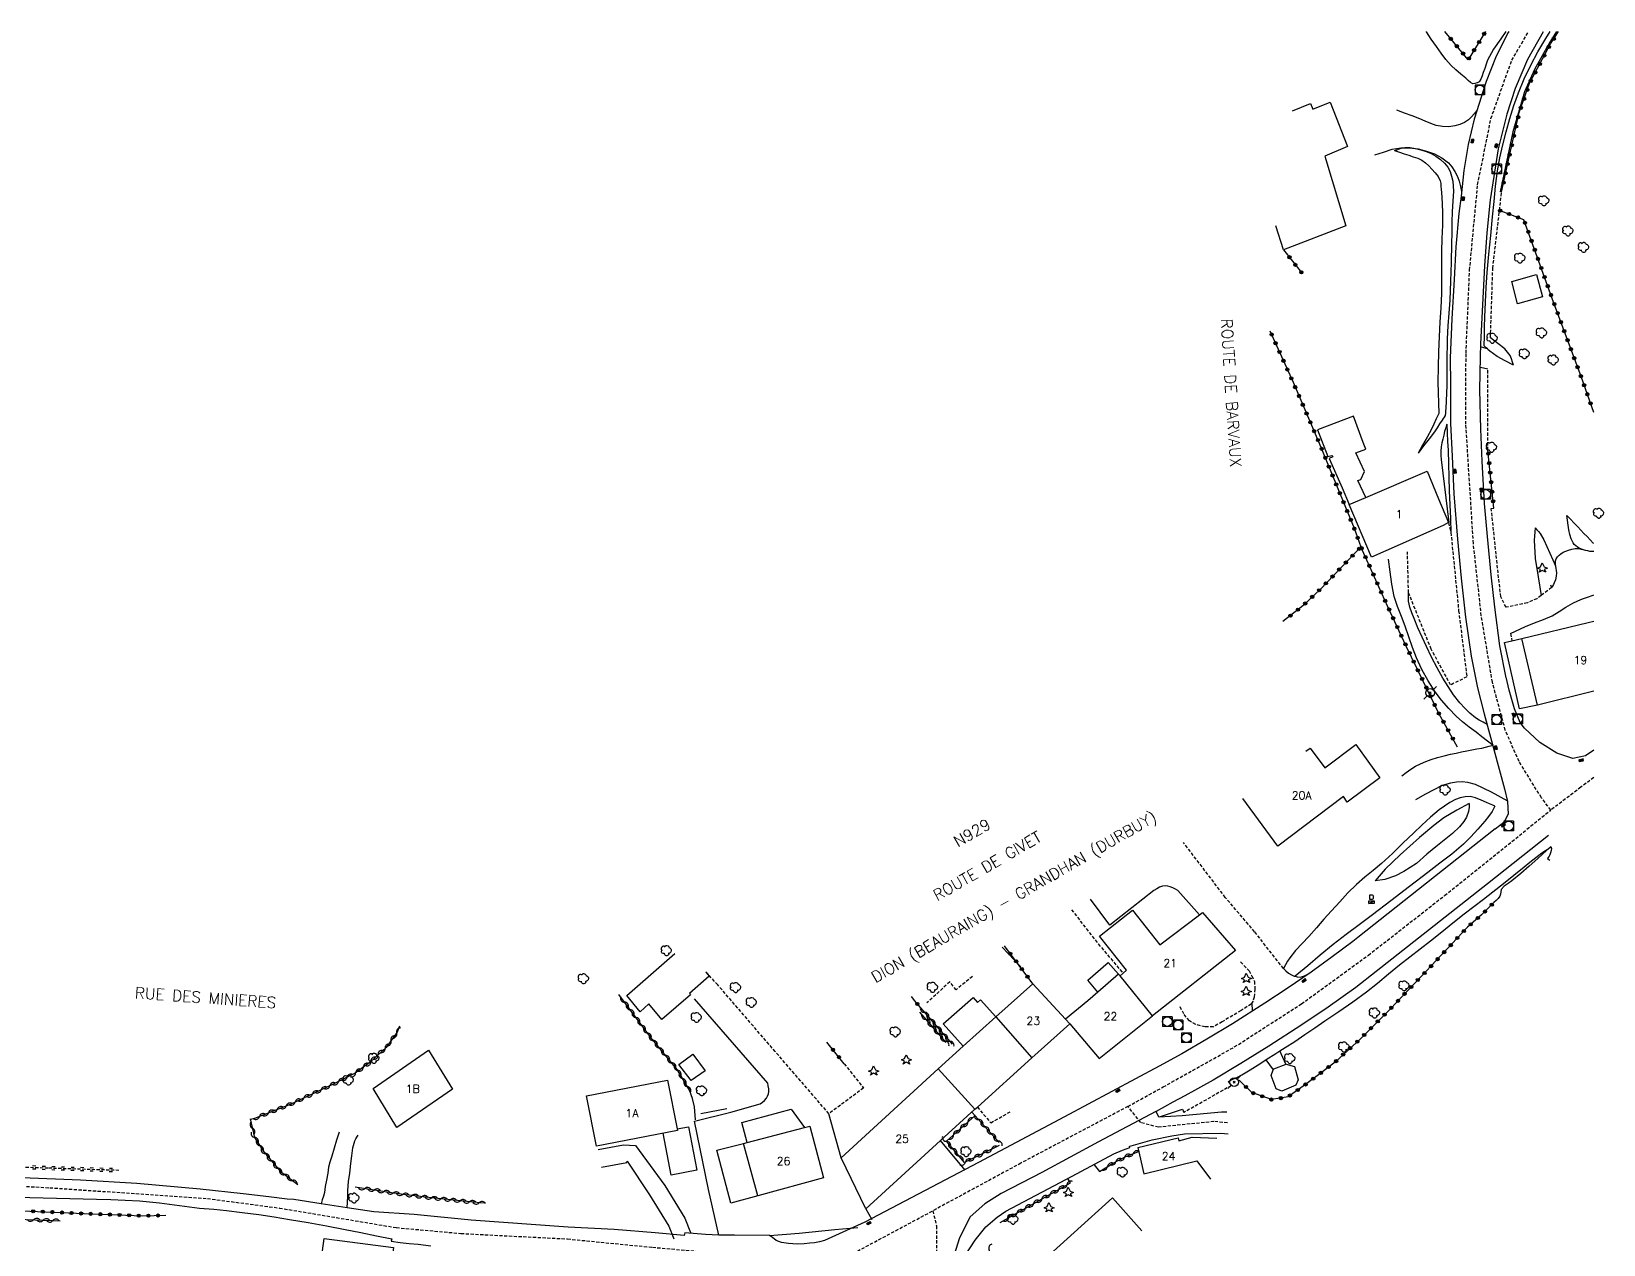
# Model space of a CAD drawing. Header units: millimetres. Extents: x 215000 to 216002, y 109000 to 110000.
# Drawn here: x 215755.9 to 216001.5, y 109810.5 to 110000 of the extents above; entities that cross this region are included whole.
import ezdxf
from ezdxf.enums import TextEntityAlignment as Align

# ---------------------------------------------------------------- set-up
doc = ezdxf.new("R2010")
doc.units = ezdxf.units.MM
doc.linetypes.add('DASHED', pattern=[0.75, 0.5, -0.25])
doc.layers.get('0').update_dxf_attribs({"linetype": 'CONTINUOUS'})
for name, color, linetype in [('W0001', 6, 'DASHED'), ('W0008', 7, 'CONTINUOUS'), ('W0014', 7, 'CONTINUOUS'), ('W0017', 7, 'CONTINUOUS'), ('W0071', 7, 'CONTINUOUS'), ('W0101', 7, 'CONTINUOUS'), ('W0104', 1, 'CONTINUOUS'), ('W0112', 1, 'DASHED'), ('W0211', 2, 'CONTINUOUS'), ('W0214', 2, 'CONTINUOUS'), ('W0220', 5, 'DASHED'), ('W0300', 7, 'CONTINUOUS'), ('W0303', 7, 'CONTINUOUS'), ('W0310', 3, 'CONTINUOUS'), ('W0322', 7, 'CONTINUOUS'), ('W0323', 7, 'CONTINUOUS'), ('W0333', 7, 'CONTINUOUS'), ('W0401', 7, 'CONTINUOUS'), ('W0420', 7, 'CONTINUOUS'), ('W0438', 7, 'CONTINUOUS'), ('W0473', 7, 'CONTINUOUS'), ('W0989', 7, 'CONTINUOUS'), ('W0990', 7, 'CONTINUOUS'), ('W0991', 7, 'CONTINUOUS'), ('W1102', 7, 'CONTINUOUS')]:
    doc.layers.add(name, color=color, linetype=linetype)
doc.styles.get("Standard").update_dxf_attribs({"font": 'romans.shx', "width": 0.85})

# ---------------------------------------------------------------- blocks, each defined once
blk = doc.blocks.new('T401')
for p, q in [((-0.3, 0.3), (0, 0.3)), ((-0.3, -0.25), (-0.3, 0.3)), ((-0.3, 0.15), (0, 0.15)), ((-0.3, 0), (0, 0)), ((0, 0.3), (0, -0.25)), ((-0.3, -0.15), (0, -0.15)), ((-0.3, -0.25), (-0.3, -0.3)), ((-0.3, -0.3), (0, -0.3)), ((0, -0.3), (0, -0.25))]:
    blk.add_line(p, q)
blk = doc.blocks.new('T420')
for p, q in [((0.75, 0.75), (-0.75, 0.75)), ((-0.75, 0.75), (-0.75, -0.75)), ((0.75, 0.75), (0.75, -0.75)), ((0.75, -0.75), (-0.75, -0.75))]:
    blk.add_line(p, q)
blk.add_ellipse((0, 0), major_axis=(-0.53, 0.53), ratio=1, start_param=3.926991, end_param=10.210176)
blk = doc.blocks.new('T300')
for p, q in [((-0.8, 0.51), (-0.86, 0.34)), ((-0.86, 0.34), (-0.86, 0.17)), ((-0.86, 0.17), (-0.74, 0.06)), ((-0.69, 0.63), (-0.8, 0.51)), ((-0.8, -0.06), (-0.74, 0.06)), ((-0.74, 0.06), (-0.69, 0.11)), ((-0.57, 0.69), (-0.69, 0.63)), ((-0.46, 0.69), (-0.57, 0.69)), ((-0.29, 0.63), (-0.46, 0.69)), ((-0.29, 0.63), (-0.17, 0.74)), ((-0.23, 0.57), (-0.29, 0.63)), ((-0.17, 0.74), (-0.06, 0.8)), ((-0.06, 0.8), (0.06, 0.8)), ((0.06, 0.8), (0.23, 0.74)), ((0.23, 0.74), (0.34, 0.63)), ((0.34, 0.63), (0.4, 0.51)), ((0.46, 0.46), (0.34, 0.46)), ((0.4, 0.51), (0.4, 0.46)), ((0.57, 0.4), (0.46, 0.46)), ((0.57, 0.4), (0.69, 0.29)), ((0.69, 0.29), (0.74, 0.17)), ((0.74, 0.06), (0.69, -0.17)), ((0.74, 0.17), (0.74, 0.06)), ((-0.8, -0.17), (-0.8, -0.06)), ((-0.8, -0.23), (-0.8, -0.17)), ((-0.74, -0.34), (-0.8, -0.23)), ((-0.69, -0.4), (-0.74, -0.34)), ((-0.51, -0.46), (-0.69, -0.4)), ((-0.4, -0.46), (-0.51, -0.46)), ((-0.4, -0.46), (-0.34, -0.46)), ((-0.34, -0.46), (-0.34, -0.4)), ((-0.34, -0.51), (-0.34, -0.46)), ((-0.29, -0.63), (-0.34, -0.51)), ((-0.17, -0.74), (-0.29, -0.63)), ((-0.06, -0.8), (-0.17, -0.74)), ((0.06, -0.8), (-0.06, -0.8)), ((0.17, -0.74), (0.06, -0.8)), ((0.23, -0.69), (0.17, -0.74)), ((0.29, -0.46), (0.23, -0.46)), ((0.29, -0.63), (0.23, -0.69)), ((0.46, -0.4), (0.29, -0.46)), ((0.34, -0.51), (0.29, -0.63)), ((0.34, -0.51), (0.34, -0.46)), ((0.57, -0.34), (0.46, -0.4)), ((0.63, -0.29), (0.57, -0.34)), ((0.69, -0.17), (0.63, -0.29))]:
    blk.add_line(p, q)
blk = doc.blocks.new('T303')
for p, q in [((-0.77, 0), (-0.28, 0.21)), ((-0.28, -0.21), (-0.77, 0)), ((-0.28, 0.21), (0, 0.83)), ((0, 0.83), (0.28, 0.21)), ((0.28, 0.21), (0.83, 0)), ((0.83, 0), (0.28, -0.21)), ((-0.49, -0.63), (-0.28, -0.21)), ((0, -0.35), (-0.49, -0.63)), ((0.56, -0.63), (0, -0.35)), ((0.28, -0.21), (0.56, -0.63))]:
    blk.add_line(p, q)
blk = doc.blocks.new('T438')
for p, q in [((-0.4, 0.2), (0.4, 0.2)), ((-0.4, -0.2), (-0.4, 0.2)), ((0.15, 1.1), (-0.3, 1.1)), ((-0.3, 1.1), (-0.3, 0.5)), ((-0.3, 0.5), (0.15, 0.5)), ((0.3, 0.65), (0.3, 0.95)), ((0.4, 0.2), (0.4, -0.2))]:
    blk.add_line(p, q)
at = {"flags": 128}
for points in [[(-0.4, -0.2), (0.4, 0.2)], [(0.4, -0.2), (-0.4, -0.2)]]:
    blk.add_lwpolyline(points, dxfattribs=at)
for centre, major_axis, start_param, end_param in [((0.15, 0.95), (0.106, -0.106), 0.785398, 2.356194), ((0.15, 0.65), (0.106, 0.106), 3.926991, 5.497787)]:
    blk.add_ellipse(centre, major_axis=major_axis, ratio=1, start_param=start_param, end_param=end_param)
blk = doc.blocks.new('T473')
for p, q in [((-0.166667, 0.166667), (0.166667, -0.166667)), ((-0.166667, -0.166667), (0.166667, 0.166667)), ((0.500001, 0.500001), (1.000002, 1.000002)), ((-1.000002, -1.000002), (-0.500001, -0.500001))]:
    blk.add_line(p, q)
blk.add_ellipse((0, 0), major_axis=(0.471405, 0.471405), ratio=1, start_param=5.4977871438, end_param=11.780972451)
blk = doc.blocks.new('t220o')
at = {"color": 0, "linetype": 'Continuous'}
for p, q in [((-0.25, 0.25), (0.25, 0.25)), ((-0.25, -0.25), (0.25, -0.25))]:
    blk.add_line(p, q, dxfattribs=at)
blk = doc.blocks.new('t323o')
at = {"color": 0, "linetype": 'Continuous'}
for radius in [0.25, 0.15]:
    blk.add_circle((0, 0), radius, dxfattribs=at)
blk = doc.blocks.new('t310o')
at = {"color": 0, "linetype": 'Continuous'}
for centre, start, end in [((-0.5, 0.38), 216.8699, 323.1304), ((0.5, -0.37), 36.8699, 143.1303)]:
    blk.add_arc(centre, 0.625, start, end, dxfattribs=at)
blk = doc.blocks.new('t322o')
at = {"color": 0, "linetype": 'Continuous'}
for radius in [0.25, 0.15]:
    blk.add_circle((0, 0), radius, dxfattribs=at)

msp = doc.modelspace()

# ---------------------------------------------------------------- linework, layer by layer
at = {"layer": 'W0001'}
for points in [[(215993.3, 109878.36), (215991.81, 109880.29), (215988.33, 109885.93), (215986.17, 109890.84), (215984.16, 109898.33), (215982.43, 109908.72), (215981.19, 109920.02), (215980.02, 109938.63), (215980.04, 109949.74), (215980.6, 109962.71), (215981.86, 109976.05), (215983.94, 109986.41), (215987.18, 109995.49), (215989.83, 110000)], [(215997.98, 109881.91), (215993.3, 109878.36)], [(216000, 109883.44), (215997.98, 109881.91)], [(215927.21, 109832.05), (215932.74, 109835.1), (215943.84, 109841.34), (215954.34, 109848.08), (215964.78, 109855.69), (215976.7, 109865), (215993.3, 109878.36)], [(215590.21, 109815.94), (215614.73, 109821.99), (215629.63, 109825.94), (215641.82, 109829.33), (215656.74, 109833.41), (215673.85, 109836.54), (215681.14, 109836.14), (215693.75, 109833.09), (215714.99, 109826.09), (215729.8, 109822.22), (215743.12, 109820.24), (215758.76, 109819.35), (215783.39, 109817.67), (215794.65, 109816.18), (215812.92, 109813.12), (215823.01, 109812.21), (215839.65, 109811.35), (215852.93, 109810.05), (215862.94, 109809.16)], [(215927.21, 109832.05), (215910.48, 109823.19), (215896.71, 109815.74)], [(215942.77, 109829.47), (215940.65, 109829.69), (215932, 109828.81), (215929.22, 109829.52), (215927.21, 109832.05)], [(215896.71, 109815.74), (215897.32, 109813.39), (215897.33, 109808.51), (215895.39, 109801.33), (215891.78, 109793.36), (215887.78, 109782.39), (215885.38, 109772.45), (215882.35, 109762.5), (215879.38, 109755.34), (215875.21, 109748.74), (215868.36, 109739.32), (215864.95, 109734.7), (215861.81, 109729.24), (215855.57, 109718.39), (215852.39, 109712.52), (215845.62, 109701.88), (215839.35, 109693.53), (215833.37, 109687.35)], [(215879.01, 109806.26), (215896.71, 109815.74)]]:
    msp.add_lwpolyline(points, dxfattribs=at)
at = {"layer": 'W0008'}
for points in [[(215986.73, 110000), (215986.63, 109999.84), (215984.75, 109996.14), (215983.2, 109992.18), (215981.32, 109986.28), (215980.39, 109982.34), (215979.7, 109978.29), (215979.3, 109974.29), (215978.92, 109971.54), (215978.45, 109966.37), (215978.18, 109961.26), (215977.83, 109955.08), (215977.58, 109949.02), (215977.59, 109944.91), (215977.59, 109938.75), (215977.88, 109933.67), (215978.14, 109927.78), (215978.73, 109920.67), (215979.29, 109914.59), (215979.96, 109908.48), (215980.87, 109902.41), (215981.85, 109897.43), (215982.85, 109893.41), (215986.05, 109881.69), (215986.54, 109879.7), (215986.62, 109877.71), (215985.93, 109876.43), (215984.58, 109875.39)], [(215986.45, 109987.15), (215987.76, 109991.16), (215989.7, 109995.67), (215992.13, 110000)], [(215986.33, 109898.99), (215985.34, 109903.99), (215984.52, 109910.06), (215983.95, 109915.09), (215983.39, 109921.11), (215982.95, 109926.24), (215982.57, 109932.85), (215982.35, 109937.86), (215982.19, 109944.02), (215982.29, 109949.15), (215982.35, 109951.21), (215982.75, 109959.32), (215983, 109963.4), (215983.37, 109968.52), (215983.85, 109973.7), (215985.09, 109981.67), (215986.5, 109987.28)], [(216000, 109887.71), (215998.71, 109886.83), (215996.73, 109886.4), (215994.23, 109887.24), (215991.57, 109888.93), (215989.16, 109891.13), (215988.5, 109892.01), (215987.61, 109894.16), (215986.78, 109897.1), (215986.32, 109899.12)], [(215984.58, 109875.4), (215963.13, 109858.47), (215962.36, 109857.84), (215959.13, 109855.4), (215955.86, 109853.05), (215952.07, 109850.46), (215948.62, 109848.2), (215943.53, 109844.98), (215939.55, 109842.56), (215935.64, 109840.29), (215932.1, 109838.32), (215917.32, 109830.43), (215903.87, 109823.3), (215886.09, 109813.95), (215879.83, 109811.13), (215879.04, 109810.9), (215878.25, 109810.75), (215877.52, 109810.68), (215876.61, 109810.57), (215875.52, 109810.51), (215874.2, 109810.62), (215873.07, 109810.78), (215872.25, 109811.11), (215871.67, 109811.56), (215871.22, 109811.9), (215865.74, 109811.92), (215863.31, 109811.94), (215861.2, 109812.07), (215857.98, 109812.3)], [(215782.28, 109819.12), (215772.34, 109820.02), (215763.56, 109820.52), (215754.39, 109820.89), (215750.28, 109821.27), (215743.29, 109821.85), (215739.09, 109822.32), (215734.45, 109823.04), (215728.94, 109824.01), (215722.45, 109825.7), (215711.74, 109828.99), (215705.04, 109831.17), (215698.88, 109833.26), (215696.72, 109834.01), (215694.35, 109834.75)], [(215931.58, 109831.24), (215922.64, 109826.53), (215913.76, 109821.74), (215907.43, 109818.44), (215904.87, 109816.84), (215902.57, 109814.81), (215900.88, 109811.53), (215900.06, 109808.86), (215899.61, 109807.26)], [(215942.69, 109831.17), (215942.69, 109831.17), (215942.69, 109831.17), (215941.83, 109831.16), (215935.71, 109830.57), (215932.03, 109830.38), (215931.61, 109831.27)], [(215901.76, 109808.75), (215903.35, 109811.18), (215905.01, 109813.25), (215906.77, 109814.76), (215908.16, 109815.7), (215918.48, 109821.15), (215925.03, 109824.63), (215926.37, 109825.2), (215927.53, 109825.64), (215927.45, 109825.83), (215927.7, 109825.92), (215930.98, 109826.86), (215934.08, 109827.48), (215936.03, 109827.75), (215941.73, 109827.86), (215942.86, 109827.77), (215942.86, 109827.77)], [(215753.57, 109817.89), (215757.73, 109817.77), (215761.89, 109817.68), (215766.04, 109817.56), (215768.28, 109817.49), (215770.53, 109817.42), (215772.76, 109817.29), (215775.91, 109816.97), (215779.04, 109816.55), (215782.18, 109816.17), (215784.41, 109815.98), (215786.39, 109815.77), (215788.81, 109815.5), (215791.4, 109815.15), (215793.82, 109814.8), (215796.23, 109814.39), (215799.12, 109813.9), (215802.02, 109813.38), (215804.9, 109812.84), (215807.35, 109812.36), (215809.79, 109811.86), (215812.23, 109811.37)], [(215857.89, 109811.89), (215853.34, 109812.32), (215846.94, 109812.81), (215839.74, 109813.18), (215824.59, 109814.3), (215815.71, 109815.18), (215809.41, 109815.6), (215805.25, 109816.23), (215801.17, 109816.85), (215796.89, 109817.5), (215795.84, 109817.56), (215792.98, 109817.92), (215788.98, 109818.42), (215782.28, 109819.12)], [(215812.23, 109811.37), (215812.1, 109810.98)], [(215812.1, 109810.98), (215813.5, 109810.82), (215814.9, 109810.66), (215816.3, 109810.51), (215818.28, 109810.3)], [(215857.98, 109812.3), (215857.89, 109811.89)]]:
    msp.add_lwpolyline(points, dxfattribs=at)
at = {"layer": 'W0014'}
for points in [[(215992.92, 109874.36), (215983.39, 109866.82), (215965.98, 109853.14), (215962.81, 109850.64), (215958.48, 109847.56), (215954.39, 109844.8), (215949.24, 109841.46), (215944.85, 109838.77), (215940.52, 109836.18), (215936.11, 109833.69), (215934.25, 109832.73), (215931.61, 109831.27)], [(215942.95, 109835.95), (215943.63, 109836.29), (215944.32, 109836.64), (215944.99, 109836.99), (215946.29, 109837.75), (215947.56, 109838.55), (215948.76, 109839.31), (215948.83, 109839.36), (215950.32, 109840.3), (215950.97, 109840.72), (215951.8, 109841.25), (215953.27, 109842.22), (215954.85, 109843.28), (215956.43, 109844.35), (215958, 109845.43), (215960.18, 109846.91), (215962.36, 109848.39), (215964.48, 109849.94), (215966.23, 109851.33), (215967.93, 109852.76), (215969.65, 109854.18), (215971.26, 109855.44), (215972.87, 109856.69), (215974.48, 109857.94), (215976.24, 109859.35), (215978, 109860.76), (215979.76, 109862.15), (215981.25, 109863.3), (215982.75, 109864.44), (215984.25, 109865.59), (215985.88, 109866.87), (215987.5, 109868.16), (215989.13, 109869.46), (215990.03, 109870.21), (215990.94, 109870.95), (215991.87, 109871.66), (215992.33, 109871.97), (215992.8, 109872.27), (215993.23, 109872.61), (215993.25, 109872.62), (215993.26, 109872.63), (215993.27, 109872.65)], [(215993.27, 109872.65), (215993.41, 109872.36), (215993.32, 109872.02), (215993.23, 109871.68), (215993.11, 109871.35), (215993.01, 109871.15), (215992.9, 109870.96), (215992.79, 109870.77), (215993.12, 109870.53)], [(215993.27, 109872.65), (215993.2, 109872.58)], [(215943.38, 109835.32), (215942.95, 109835.95)], [(215932.15, 109830.45), (215935.73, 109831.62), (215935.96, 109831.11)]]:
    msp.add_lwpolyline(points, dxfattribs=at)
at = {"layer": 'W0017'}
for points in [[(215981.72, 109987.65), (215981.31, 109987.15), (215980.89, 109986.64), (215980.43, 109986.2), (215979.78, 109985.78), (215979.05, 109985.46), (215978.3, 109985.24), (215977.34, 109985.12), (215976.35, 109985.17), (215975.39, 109985.32), (215974.52, 109985.6), (215973.68, 109985.98), (215972.84, 109986.35), (215971.64, 109986.81), (215970.43, 109987.25), (215969.23, 109987.7)], [(215965.77, 109980.73), (215967.13, 109981.16), (215968.49, 109981.59), (215969.86, 109981.84), (215971.22, 109981.83), (215972.58, 109981.66), (215973.89, 109981.32), (215975.11, 109980.86), (215976.27, 109980.26), (215977.28, 109979.48), (215977.83, 109978.84), (215978.31, 109978.12), (215978.71, 109977.36), (215978.98, 109976.59), (215979.16, 109975.78), (215979.35, 109974.97)], [(215983.38, 109950.39), (215982.44, 109950.69)], [(215983.45, 109947.26), (215982.3, 109947.48)], [(215994.01, 109916.49), (215994.02, 109916.88), (215994.03, 109917.27), (215994.12, 109917.63), (215994.32, 109917.92), (215994.58, 109918.17), (215994.86, 109918.4), (215995.23, 109918.63), (215995.63, 109918.82), (215996.05, 109918.96), (215996.56, 109919.11), (215997.08, 109919.21), (215997.6, 109919.21), (215997.82, 109919.17), (215998.04, 109919.11), (215998.26, 109919.05)], [(215984.28, 109888.42), (215983.39, 109889.12), (215982.49, 109889.82), (215981.6, 109890.52), (215980.55, 109891.33), (215979.51, 109892.15), (215978.51, 109893.02), (215977.33, 109894.22), (215976.23, 109895.5), (215975.21, 109896.85), (215974.12, 109898.53), (215973.16, 109900.3), (215972.3, 109902.12), (215971.66, 109903.75), (215971.11, 109905.4), (215970.55, 109907.06), (215969.94, 109908.61), (215969.34, 109910.16), (215968.83, 109911.74), (215968.43, 109913.65), (215968.18, 109915.6), (215967.92, 109917.55)], [(215983.35, 109891.73), (215982.73, 109892.07), (215982.12, 109892.4), (215981.52, 109892.77), (215980.65, 109893.48), (215979.83, 109894.28), (215979.07, 109895.12), (215978.11, 109896.34), (215977.24, 109897.64), (215976.42, 109898.97), (215975.51, 109900.59), (215974.66, 109902.24), (215973.85, 109903.92), (215973.17, 109905.37), (215972.51, 109906.82), (215971.92, 109908.3), (215971.58, 109909.18), (215971.26, 109910.07), (215971.06, 109910.98), (215971.04, 109911.42), (215971.05, 109911.87), (215971.06, 109912.31)], [(215986.97, 109905.93), (215987.76, 109906.3), (215988.54, 109906.67), (215989.32, 109907.03), (215990.72, 109907.59), (215992.14, 109908.12), (215993.51, 109908.72), (215994.6, 109909.37), (215995.65, 109910.07), (215996.74, 109910.7), (215997.5, 109911.04), (215998.26, 109911.35), (215999.04, 109911.63), (215999.91, 109911.93), (216000, 109911.96)], [(215970.01, 109883.68), (215970.71, 109884.2), (215971.42, 109884.72), (215972.15, 109885.2), (215972.94, 109885.6), (215973.76, 109885.95), (215974.59, 109886.26), (215975.59, 109886.57), (215976.61, 109886.83), (215977.64, 109887.07), (215978.48, 109887.27), (215979.32, 109887.45), (215980.16, 109887.63), (215980.94, 109887.77), (215981.72, 109887.9), (215982.49, 109888.05), (215983.09, 109888.18), (215983.67, 109888.33), (215984.26, 109888.48)], [(215986.58, 109879.74), (215984.04, 109881.13), (215981.52, 109882.34), (215980.32, 109882.66), (215979.44, 109882.76), (215978.53, 109882.71), (215977.64, 109882.58), (215976.29, 109882.17), (215974.99, 109881.54), (215973.73, 109880.86), (215972.17, 109879.96)], [(215938.39, 109861.99), (215935.03, 109865.77), (215934.63, 109865.99), (215934.23, 109866.21), (215933.82, 109866.37), (215933.43, 109866.46), (215933.03, 109866.5), (215932.64, 109866.48), (215932.17, 109866.32), (215931.72, 109866.05), (215931.27, 109865.79), (215924.39, 109860.38), (215921.39, 109864.41)], [(215951.5, 109853.61), (215951.9, 109853.25), (215952.31, 109852.89), (215952.75, 109852.6), (215953.2, 109852.41), (215953.32, 109852.38), (215953.68, 109852.28), (215954.15, 109852.26), (215954.47, 109852.35), (215954.79, 109852.48), (215955.1, 109852.61)], [(215863.31, 109811.94), (215861.7, 109819.08), (215859.52, 109829.76), (215865.15, 109831.14), (215869.76, 109832.44), (215870.1, 109832.72), (215870.45, 109833), (215870.73, 109833.33), (215870.91, 109833.66), (215871.04, 109834.03), (215871.11, 109834.4), (215871.1, 109834.82), (215871.02, 109835.25), (215870.95, 109835.68), (215859.52, 109848.88)], [(215946.58, 109848.23), (215946.63, 109846.95)], [(215951.9, 109838.65), (215950.97, 109840.72)], [(215948.76, 109839.31), (215949.93, 109837.77)], [(215882.39, 109824.04), (215880.5, 109830.92)], [(215803.97, 109828.04), (215803.58, 109826.8), (215803.19, 109825.55), (215802.81, 109824.3), (215802.52, 109823.36), (215802.33, 109822.58), (215802.18, 109821.63), (215801.99, 109820.51), (215801.8, 109819.56), (215801.66, 109818.62), (215801.51, 109818.02), (215801.34, 109817.44), (215801.17, 109816.85)], [(215805.25, 109816.23), (215805.28, 109817.12), (215805.31, 109818.01), (215805.35, 109818.94), (215805.45, 109820.32), (215805.62, 109821.65), (215805.8, 109823.12), (215805.98, 109824.36), (215806.09, 109825.56), (215806.42, 109826.68), (215806.58, 109826.98), (215806.76, 109827.27), (215806.95, 109827.56)], [(215901.76, 109822.1), (215897.95, 109826.71)], [(215921.93, 109822.91), (215922.76, 109821.87)], [(215918.25, 109820.14), (215917.76, 109820.82)], [(215886.25, 109816.06), (215887.18, 109814.38)]]:
    msp.add_lwpolyline(points, dxfattribs=at)
at = {"layer": 'W0071'}
for points in [[(215844.46, 109825.31), (215848.39, 109826.05), (215850.28, 109825.95), (215854.86, 109819.71), (215857.99, 109814.62), (215858.88, 109812.38)], [(215844.98, 109822.56), (215848.91, 109823.3), (215848.95, 109823.49), (215852.48, 109818.24), (215855.48, 109813.37), (215856.27, 109811.36)]]:
    msp.add_lwpolyline(points, dxfattribs=at)
at = {"layer": 'W0101'}
for points in [[(215976.47, 109922.82), (215965.27, 109917.88), (215961.79, 109926.08), (215964.4, 109927.2), (215973.95, 109931.29), (215975.74, 109926.98), (215977.31, 109923.26)], [(215821.68, 109834.74), (215812.99, 109828.76), (215809.27, 109834.88), (215817.92, 109840.85)], [(215856.82, 109828.3), (215844.18, 109825.82), (215842.63, 109833.72), (215855.28, 109836.18), (215856.77, 109828.55)], [(215879.64, 109820.88), (215869.37, 109818.08), (215867.13, 109826.24), (215867.72, 109826.4), (215876.7, 109828.76), (215877.53, 109828.97)]]:
    msp.add_lwpolyline(points, close=True, dxfattribs=at)
for points in [[(216000, 109896.91), (215991.23, 109894.73), (215988.77, 109905.17), (215999.1, 109907.65), (216000, 109907.85)], [(215955.02, 109887.54), (215955.68, 109888.04), (215957.99, 109884.95), (215962.82, 109888.59), (215966.6, 109883.4), (215961.48, 109879.6), (215960.9, 109880.48), (215950.63, 109872.72), (215945.15, 109880.15)], [(215926.01, 109852.44), (215926.46, 109852.86), (215927.01, 109853.36), (215922.76, 109858.63), (215927.91, 109862.69), (215932.22, 109857.29), (215938.39, 109861.99), (215938.86, 109862.34), (215944.03, 109856.42), (215931.05, 109846.19)], [(215926.01, 109852.44), (215925.75, 109852.71), (215922.51, 109849.92), (215920.95, 109848.57), (215917.48, 109845.71)], [(215917.48, 109845.71), (215912.38, 109851.22), (215906.6, 109846.05)], [(215906.6, 109846.05), (215912.2, 109839.62)], [(215912.2, 109839.62), (215918.12, 109844.96)], [(215918.12, 109844.96), (215922.73, 109839.55), (215931.05, 109846.19)], [(215903.32, 109831.6), (215897.95, 109826.71), (215886.25, 109816.06), (215882.39, 109824.04), (215897.55, 109837.94)], [(215903.32, 109831.6), (215897.55, 109837.94)], [(215928.78, 109825.66), (215935.08, 109827.16), (215935.19, 109826.68), (215937.26, 109827.23), (215941.13, 109827.1)], [(215928.78, 109825.66), (215929.71, 109821.53), (215937.98, 109823.57), (215940.11, 109820.71)], [(215903.03, 109798.06), (215906.85, 109801.52), (215924.79, 109817.78), (215929.41, 109812.6)]]:
    msp.add_lwpolyline(points, dxfattribs=at)
at = {"layer": 'W0104'}
for points in [[(215952.92, 109987.59), (215955.76, 109988.73), (215956.1, 109987.85), (215958.8, 109988.96), (215961.52, 109982.02), (215957.97, 109980.54), (215961.24, 109969.62), (215951.52, 109965.89), (215950.32, 109969.61)], [(215964.4, 109927.2), (215963.16, 109929.85), (215963.59, 109930.02), (215964.16, 109931.26), (215962.81, 109934.17), (215964.39, 109934.75), (215963.98, 109935.76), (215962.46, 109939.92), (215956.86, 109937.74), (215958.47, 109933.57), (215959.08, 109933.77), (215959.21, 109933.53), (215958.65, 109933.28), (215960.68, 109928.72), (215961.79, 109926.08)], [(215991.23, 109894.73), (215988.42, 109894.18), (215986.07, 109904.55), (215987.21, 109904.8), (215988.77, 109905.17)], [(215861.25, 109853.05), (215861.79, 109852.4), (215858.69, 109849.7), (215858.88, 109849.5), (215854.39, 109845.65), (215852.35, 109848.1), (215851.02, 109846.82), (215848.93, 109849.41), (215856.4, 109855.92)], [(215922.51, 109849.92), (215920.93, 109851.77), (215924.11, 109854.52), (215925.75, 109852.71)], [(215901.46, 109841.45), (215898.37, 109844.96), (215903.06, 109849.06), (215903.71, 109848.27), (215904.2, 109848.72), (215906.6, 109846.05)], [(215906.6, 109846.05), (215901.46, 109841.45), (215897.55, 109837.94)], [(215903.32, 109831.6), (215903.69, 109831.93), (215912.2, 109839.62)], [(215867.72, 109826.4), (215866.87, 109829.54), (215874.62, 109831.64), (215876.7, 109828.76)], [(215856.77, 109828.55), (215858.54, 109828.89), (215859.85, 109822.08), (215855.86, 109821.32), (215854.61, 109827.86)], [(215869.37, 109818.08), (215865.19, 109816.95), (215862.98, 109825.22), (215867.13, 109826.24)]]:
    msp.add_lwpolyline(points, dxfattribs=at)
for points in [[(215991.03, 109962.02), (215991.97, 109958.55), (215988.09, 109957.45), (215987.18, 109960.95), (215991.03, 109962.02)], [(215859.21, 109840.22), (215861.14, 109837.59), (215858.97, 109836.09), (215857.05, 109838.63), (215859.21, 109840.22)], [(215949.57, 109836.91), (215949.93, 109837.77), (215950, 109837.95), (215951.93, 109838.67), (215953.22, 109838.28), (215953.84, 109836.2), (215953.46, 109835.37), (215951.26, 109834.43), (215950.39, 109834.79), (215949.57, 109836.91)], [(215800.95, 109806.42), (215801.65, 109811.42), (215812.45, 109810.01), (215811.8, 109805.04), (215805.75, 109805.81), (215800.95, 109806.42)]]:
    msp.add_lwpolyline(points, close=True, dxfattribs=at)
at = {"layer": 'W0112'}
for points in [[(215983.86, 109952.12), (215984.22, 109963), (215985.27, 109972.04), (215985.6, 109974.9)], [(215983.46, 109934.58), (215983.45, 109947.26)], [(215986.3, 109910.04), (215985.47, 109911.67), (215984.73, 109918.32), (215983.98, 109925.46)], [(215977.3, 109923.26), (215977.68, 109921.72), (215978.89, 109909.5), (215980.17, 109899.16), (215977.63, 109897.9)], [(215977.63, 109897.9), (215974.6, 109903.49), (215971.06, 109912.31), (215970.89, 109918.68)], [(215993.22, 109913.54), (215993.41, 109913.11), (215991.78, 109911.89), (215991.11, 109911.38), (215989.63, 109910.73), (215986.3, 109910.04)], [(215986.97, 109905.93), (215987.21, 109904.8)], [(215951.5, 109853.61), (215947.01, 109859.35), (215942.43, 109864.71), (215935.91, 109873.27)], [(215918.39, 109862.79), (215922.58, 109857.44)], [(215922.58, 109857.44), (215926.46, 109852.86)], [(215944.82, 109854.62), (215946.14, 109853.25), (215946.55, 109852.46), (215946.98, 109851.59), (215947.06, 109850.39), (215946.92, 109849.13), (215946.77, 109848.52), (215946.58, 109848.23), (215946.48, 109848.05), (215944.89, 109847.02), (215941.94, 109845.28), (215940.58, 109844.51), (215939.26, 109844.47), (215937.8, 109844.84), (215936.81, 109845.44), (215935.96, 109846.5), (215935.32, 109847.71)], [(215863.13, 109851.04), (215861.28, 109853.08)], [(215902.92, 109852.36), (215900.36, 109850.25), (215899.38, 109851.53), (215895.82, 109848.23)], [(215882.9, 109838.73), (215885.9, 109834.92), (215880.5, 109830.92), (215872.12, 109840.61), (215863.13, 109851.04)], [(215943.38, 109835.32), (215935.96, 109831.11)], [(215903.69, 109831.93), (215905.78, 109829.49), (215908.97, 109831.31)]]:
    msp.add_lwpolyline(points, dxfattribs=at)
at = {"layer": 'W0211'}
for points in [[(215968.89, 109981.38), (215969.63, 109981.14), (215970.37, 109980.9), (215971.11, 109980.65), (215971.8, 109980.42), (215972.49, 109980.18), (215973.13, 109979.87), (215973.69, 109979.47), (215974.21, 109979), (215974.69, 109978.5), (215975.2, 109977.93), (215975.67, 109977.32), (215975.99, 109976.65), (215976.08, 109976.24), (215976.12, 109975.8), (215976.15, 109975.37), (215976.25, 109974.17), (215976.32, 109972.96), (215976.36, 109971.76), (215976.35, 109969.72), (215976.27, 109967.67), (215976.2, 109965.62), (215976.2, 109963.43), (215976.21, 109961.24), (215976.19, 109959.06), (215976.09, 109956.82), (215975.95, 109954.58), (215975.83, 109952.34), (215975.74, 109949.97), (215975.67, 109947.59), (215975.65, 109945.22), (215975.68, 109943.59), (215975.72, 109941.95), (215975.77, 109940.32), (215975.4, 109939.49), (215975.02, 109938.66), (215974.63, 109937.85), (215973.96, 109936.6), (215973.25, 109935.36), (215972.54, 109934.13)], [(215987.45, 109947.84), (215987.29, 109948.35), (215987.14, 109948.86), (215986.94, 109949.35), (215986.11, 109950.4), (215984.99, 109951.26), (215983.86, 109952.12)], [(215977.03, 109938.64), (215976.87, 109938.07), (215976.7, 109937.5), (215976.55, 109936.93), (215976.4, 109936.32), (215976.26, 109935.72), (215976.16, 109935.11), (215976.12, 109934.44), (215976.13, 109933.77), (215976.14, 109933.11), (215977.33, 109923.27)], [(216000, 109919.99), (215999.92, 109920.05), (215999.43, 109920.56), (215998.95, 109921.07), (215998.45, 109921.58), (215997.97, 109922.09), (215997.49, 109922.6), (215996.92, 109923.2), (215996.35, 109923.79), (215995.78, 109924.39)], [(215990.87, 109922.45), (215990.8, 109921.81), (215990.74, 109921.17), (215990.69, 109920.54), (215990.82, 109917.65), (215991.3, 109914.77), (215991.78, 109911.89)], [(215984.54, 109878.95), (215984.22, 109879.11), (215983.73, 109879.32), (215983.25, 109879.52), (215982.4, 109879.91), (215981.54, 109880.27), (215980.67, 109880.46), (215979.91, 109880.41), (215979.15, 109880.24), (215978.41, 109879.99), (215977.52, 109879.55), (215976.68, 109878.98), (215975.86, 109878.38), (215974.47, 109877.24), (215973.15, 109875.99), (215971.84, 109874.74), (215970.18, 109873.16), (215968.53, 109871.57), (215966.85, 109870.02), (215965.55, 109868.93), (215964.22, 109867.86), (215962.94, 109866.75), (215961.59, 109865.41), (215960.3, 109864.02), (215959.02, 109862.62), (215957.84, 109861.29), (215956.67, 109859.95), (215955.5, 109858.61), (215954.46, 109857.52), (215953.42, 109856.44), (215952.49, 109855.27), (215952.14, 109854.73), (215951.82, 109854.17), (215951.5, 109853.61)], [(215980.51, 109879.37), (215980.54, 109878.81), (215980.44, 109878.11), (215980.11, 109877.23), (215979.72, 109876.56), (215979.03, 109875.73), (215977.92, 109874.71), (215975.58, 109872.81), (215973.93, 109871.45), (215972.29, 109870.01), (215970.32, 109868.75), (215969.03, 109868.09), (215967.34, 109867.53), (215965.85, 109867.32)], [(215993.27, 109872.65), (215993.23, 109872.61), (215993.2, 109872.58), (215992.61, 109872.03), (215991.94, 109871.41), (215991.26, 109870.8), (215989.93, 109869.61), (215988.58, 109868.45), (215987.21, 109867.3), (215986.6, 109866.88), (215985.99, 109866.47), (215985.55, 109865.95), (215985.47, 109865.6), (215985.43, 109865.22), (215985.34, 109864.88), (215985.08, 109864.52), (215984.73, 109864.21), (215984.38, 109863.89)]]:
    msp.add_lwpolyline(points, dxfattribs=at)
at = {"layer": 'W0214'}
for points in [[(215986.26, 110000), (215985.49, 109998.87), (215984.35, 109997.25), (215983.42, 109995.52), (215983.19, 109994.88), (215982.98, 109994.21), (215982.74, 109993.57), (215982.56, 109993.05), (215982.37, 109992.54), (215982.07, 109992.15), (215981.77, 109991.99), (215981.43, 109991.87), (215981.11, 109991.84), (215980.72, 109992.01), (215980.36, 109992.36), (215980, 109992.71), (215979.22, 109993.34), (215978.45, 109993.99), (215977.73, 109994.68), (215976.9, 109995.62), (215976.14, 109996.63), (215975.41, 109997.67), (215974.62, 109998.79), (215973.87, 109999.93), (215973.84, 110000)], [(215982.89, 109950.87), (215982.91, 109952.37), (215982.93, 109953.87), (215982.96, 109955.37), (215983.06, 109957.68), (215983.2, 109960), (215983.37, 109962.32), (215983.61, 109965.22), (215983.9, 109968.12), (215984.2, 109971.02), (215984.42, 109973.43), (215984.65, 109975.83), (215984.96, 109978.22), (215985.34, 109980.27), (215985.78, 109982.31), (215986.29, 109984.33), (215986.87, 109986.38), (215987.51, 109988.41), (215988.23, 109990.41), (215989.15, 109992.59), (215990.16, 109994.72), (215991.26, 109996.8), (215992.5, 109998.9), (215993.2, 110000)], [(215968.89, 109981.38), (215969.41, 109981.57), (215969.93, 109981.75), (215970.46, 109981.87), (215971.3, 109981.88), (215972.14, 109981.73), (215972.97, 109981.51), (215973.79, 109981.25), (215974.59, 109980.92), (215975.34, 109980.51), (215976.05, 109980.01), (215976.7, 109979.43), (215977.22, 109978.77), (215977.55, 109978.1), (215977.78, 109977.37), (215977.96, 109976.62), (215978.09, 109975.06), (215977.98, 109973.46), (215977.87, 109971.86), (215977.84, 109970.19), (215977.82, 109968.52), (215977.79, 109966.85), (215977.71, 109963.91), (215977.62, 109960.97), (215977.49, 109958.03), (215977.35, 109956.01), (215977.2, 109953.99), (215977.07, 109951.96), (215977.02, 109948.33), (215977.05, 109944.7), (215976.87, 109941.08), (215976.86, 109940.71), (215976.83, 109940.35), (215976.76, 109940.01), (215976.63, 109939.76), (215976.46, 109939.52), (215976.29, 109939.29), (215975.9, 109938.68), (215975.51, 109938.07), (215975.1, 109937.47), (215974.27, 109936.34), (215973.4, 109935.24), (215972.54, 109934.13)], [(215987.45, 109947.84), (215986.18, 109948.52), (215984.92, 109949.21), (215983.76, 109950.04), (215983.46, 109950.31), (215983.38, 109950.39), (215983.18, 109950.59), (215982.89, 109950.87)], [(215977.03, 109938.64), (215977.1, 109937.28), (215977.17, 109935.92), (215977.24, 109934.56), (215977.31, 109932.45), (215977.36, 109930.34), (215977.42, 109928.24), (215977.51, 109926.06), (215977.6, 109923.89), (215977.68, 109921.72)], [(216000, 109918.77), (215999.96, 109918.76), (215999.39, 109918.77), (215999.05, 109918.83), (215998.71, 109918.91), (215998.38, 109919.01), (215998.26, 109919.05), (215998.06, 109919.12), (215997.74, 109919.26), (215997.45, 109919.42), (215997.2, 109919.62), (215996.96, 109919.85), (215996.76, 109920.09), (215996.45, 109920.71), (215996.27, 109921.41), (215996.13, 109922.12), (215995.98, 109922.87), (215995.88, 109923.63), (215995.78, 109924.39)], [(215990.87, 109922.45), (215991.12, 109922.15), (215991.36, 109921.85), (215991.6, 109921.54), (215992.18, 109920.57), (215992.67, 109919.53), (215993.11, 109918.47), (215993.59, 109917.46), (215994.01, 109916.49), (215994.03, 109916.44), (215994.19, 109915.4), (215994.13, 109914.88), (215994, 109914.35), (215993.82, 109913.85), (215993.69, 109913.6), (215993.55, 109913.36), (215993.41, 109913.11)], [(215980.51, 109879.37), (215978.58, 109878.35), (215976.58, 109877.15), (215975, 109875.95), (215972.77, 109874.05), (215969.75, 109871.36), (215967.41, 109869.11), (215965.85, 109867.32)], [(215984.54, 109878.95), (215984.11, 109878.14), (215983.56, 109877.37), (215982.98, 109876.62), (215981.91, 109875.38), (215980.79, 109874.18), (215979.63, 109873.02), (215977.84, 109871.49), (215975.95, 109870.05), (215974.06, 109868.62), (215971.19, 109866.4), (215968.31, 109864.2), (215965.43, 109862), (215963.37, 109860.45), (215961.31, 109858.91), (215959.28, 109857.34), (215957.27, 109855.71), (215955.3, 109854.04), (215953.32, 109852.38)]]:
    msp.add_lwpolyline(points, dxfattribs=at)
at = {"layer": 'W0220'}
msp.add_lwpolyline([(215661.43, 109842.22), (215664.54, 109841.78), (215669.19, 109841.33), (215675.58, 109840.77), (215679.83, 109840.21), (215682.82, 109839.73), (215694.65, 109836.18), (215708.14, 109831.43), (215720.81, 109827.29), (215728.32, 109825.4), (215734.72, 109824.01), (215740.85, 109823.09), (215748.24, 109822.84), (215758.58, 109822.45), (215769.8, 109822.1)], dxfattribs=at)
at = {"layer": 'W0300'}
for points in [[(215994.19, 110000), (215993.11, 109998.3), (215990.76, 109994.03), (215989.16, 109990.54), (215987.33, 109984.34), (215985.39, 109974.96)], [(215907.58, 109856.93), (215910.46, 109853.84)], [(215859.63, 109829.96), (215859.51, 109831.98), (215859.17, 109833.31), (215858.71, 109834.59), (215858.71, 109834.6)], [(215860.48, 109830.97), (215864.53, 109831.73)]]:
    msp.add_lwpolyline(points, dxfattribs=at)
at = {"layer": 'W0310'}
for points in [[(215858.71, 109834.6), (215856.79, 109837.84), (215852.68, 109842.8), (215847.67, 109849.56)], [(215894.46, 109847.88), (215899.76, 109841.78)], [(215894.66, 109846.8), (215898.78, 109842.04)], [(215813.41, 109844.58), (215813.05, 109843.66), (215811.3, 109841.28), (215808.87, 109839.02), (215806.48, 109837.24), (215802.84, 109835.44), (215796.33, 109832.38), (215790.76, 109830.18), (215790.1, 109830.02)], [(215790.08, 109830.12), (215790.77, 109827.21), (215792.19, 109824.97), (215794.74, 109821.93), (215797.51, 109819.84)], [(215907.11, 109825.95), (215901.67, 109823.31), (215898.85, 109826.63), (215903.32, 109830.58)], [(215902.89, 109831.1), (215907.08, 109826.44)], [(215922.76, 109821.87), (215924.91, 109823.2), (215926.9, 109824.21), (215929.01, 109825.05)], [(215826.51, 109816.94), (215822.48, 109817.35), (215818.46, 109817.76), (215814.44, 109818.24), (215811.79, 109818.63), (215809.15, 109819.04), (215806.5, 109819.45)], [(215907.26, 109813.91), (215918.25, 109820.14)], [(215747.71, 109813.7), (215748.42, 109814.63), (215760.38, 109814.16)]]:
    msp.add_lwpolyline(points, dxfattribs=at)
at = {"layer": 'W0322'}
for points in [[(215983.11, 110000), (215980.38, 109995.58), (215976.71, 110000)], [(215985.6, 109974.9), (215986.67, 109979.91), (215988.37, 109987.36), (215989.98, 109991.93), (215993.26, 109998.08), (215994.47, 110000)], [(215983.98, 109925.46), (215984.38, 109925.5), (215983.46, 109934.58)], [(215984.38, 109863.89), (215982.46, 109861.98), (215980.26, 109860.06), (215976.23, 109855.72), (215972.2, 109851.47), (215968.18, 109847.27), (215963.59, 109842.66), (215959.58, 109838.99), (215957.22, 109837.17), (215954.95, 109835.48), (215952.24, 109833.56), (215949.67, 109833.12), (215946.55, 109834.22), (215944.6, 109836.14)], [(215912.38, 109851.22), (215907.93, 109857.12)]]:
    msp.add_lwpolyline(points, dxfattribs=at)
at = {"layer": 'W0323'}
for points in [[(216000, 109940.49), (215998.01, 109946.08), (215993.72, 109957.7), (215989.08, 109970.59), (215985.27, 109972.04)], [(215951.52, 109965.89), (215954.35, 109962.32)], [(215949.4, 109953.25), (215953.01, 109945.21), (215957.11, 109935.7), (215962.57, 109922.39), (215963.63, 109919.48)], [(215963.63, 109919.48), (215957.28, 109912.86), (215954.54, 109910.27), (215951.43, 109907.8)], [(215978.71, 109888.2), (215975.8, 109893.44), (215970.71, 109903.95), (215967.82, 109910.12), (215963.63, 109919.48)], [(215894.46, 109847.88), (215893.39, 109849.23)], [(215882.9, 109838.73), (215880.19, 109842.08)], [(215748.68, 109815.93), (215755.67, 109815.7), (215764.13, 109815.31), (215773.26, 109814.96), (215776.87, 109815.04)]]:
    msp.add_lwpolyline(points, dxfattribs=at)
at = {"layer": 'W0333'}
msp.add_lwpolyline([(215871.22, 109811.9), (215875.83, 109812.25), (215881.43, 109812.84), (215884.99, 109813.15)], dxfattribs=at)
at = {"layer": 'W1102'}
for points in [[(215931.05, 109846.19), (215926.01, 109852.44)], [(215917.48, 109845.71), (215918.12, 109844.96)]]:
    msp.add_lwpolyline(points, dxfattribs=at)

# ---------------------------------------------------------------- block references
at = {"layer": 'W0220'}
for p, rotation in [((215756.32, 109822.54), 357.8504081359897), ((215757.82, 109822.48), 357.8504081359897), ((215759.32, 109822.43), 358.2022741270354), ((215760.82, 109822.38), 358.2022741270354), ((215762.32, 109822.33), 358.2022741270354), ((215763.82, 109822.29), 358.2022741270354), ((215765.32, 109822.24), 358.2022741270354), ((215766.82, 109822.19), 358.2022741270354), ((215768.31, 109822.15), 358.2022741270354)]:
    msp.add_blockref('t220o', p, dxfattribs=dict(at, rotation=rotation))
at = {"layer": 'W0300', "rotation": 359.9999899820874}
for p in [(215992.22, 109973.54), (215995.99, 109968.83), (215988.48, 109964.58), (215998.43, 109966.26), (215984.15, 109952.07), (215991.87, 109952.9), (215989.18, 109949.63), (215993.7, 109948.66), (215984.04, 109935.04), (216000.79, 109924.73), (215976.8, 109881.49), (215855.13, 109856.38), (215842.17, 109852), (215865.94, 109850.62), (215896.71, 109850.67), (215970.38, 109850.89), (215868.41, 109848.29), (215965.76, 109846.64), (215859.82, 109845.95), (215890.9, 109843.7), (215809.42, 109839.56), (215952.53, 109839.53), (215960.98, 109841.34), (215805.44, 109836.16), (215860.64, 109834.49), (215901.95, 109824.98), (215926.37, 109821.78), (215806.31, 109817.73), (215909.27, 109814.43)]:
    msp.add_blockref('T300', p, dxfattribs=at)
at = {"layer": 'W0303', "rotation": 359.9999899820874}
for p in [(215991.96, 109916.15), (215945.71, 109852.04), (215945.67, 109849.99), (215892.59, 109839.31), (215887.47, 109837.58), (215917.9, 109818.6), (215914.88, 109816.2)]:
    msp.add_blockref('T303', p, dxfattribs=at)
at = {"layer": 'W0310'}
for p, rotation in [((215848.56, 109848.35), 126.5333164074755), ((215849.46, 109847.15), 126.5333164074755), ((215895.44, 109846.75), 310.9311692667525), ((215850.35, 109845.94), 126.5333164074755), ((215851.24, 109844.74), 126.5333164074755), ((215895.64, 109845.66), 310.9359324658444), ((215896.43, 109845.62), 310.9311692667525), ((215896.62, 109844.53), 310.9359324658444), ((215897.41, 109844.48), 310.9311692667525), ((215812.06, 109842.31), 233.797249378385), ((215812.94, 109843.52), 233.797249378385), ((215852.14, 109843.53), 126.5333164074755), ((215853.05, 109842.35), 129.6007735152441), ((215897.61, 109843.4), 310.9359324658444), ((215898.39, 109843.35), 310.9311692667525), ((215898.59, 109842.26), 310.9359324658444), ((215899.37, 109842.22), 310.9311692667525), ((215808.94, 109839.09), 222.8274168137054), ((215810.04, 109840.11), 222.8274168137054), ((215811.14, 109841.13), 222.8274168137054), ((215854.01, 109841.19), 129.6007735152441), ((215854.97, 109840.04), 129.6007735152441), ((215806.54, 109837.29), 216.7624370027052), ((215807.75, 109838.19), 216.7624370027052), ((215855.92, 109838.88), 129.6007735152441), ((215856.86, 109837.71), 120.6972664557138), ((215801.16, 109834.65), 205.1400769045809), ((215802.52, 109835.29), 205.1400769045809), ((215803.86, 109835.94), 206.3247656833204), ((215805.21, 109836.61), 206.3247656833204), ((215857.63, 109836.42), 120.6972664557138), ((215858.39, 109835.13), 120.6972664557138), ((215795.71, 109832.14), 201.5669632640952), ((215797.08, 109832.74), 205.1400769045809), ((215798.44, 109833.37), 205.1400769045809), ((215799.8, 109834.01), 205.1400769045809), ((215791.52, 109830.48), 201.5669632640952), ((215792.92, 109831.04), 201.5669632640952), ((215794.31, 109831.59), 201.5669632640952), ((215902.2, 109829.59), 41.50753412295973), ((215903.89, 109829.99), 311.928097068619), ((215790.42, 109828.66), 283.3328915887213), ((215790.78, 109827.2), 302.341968857135), ((215899.95, 109827.6), 41.50753412295973), ((215901.07, 109828.59), 41.50753412295973), ((215904.89, 109828.87), 311.928097068619), ((215905.9, 109827.75), 311.928097068619), ((215791.58, 109825.93), 302.341968857135), ((215792.42, 109824.69), 310.0329121001595), ((215898.87, 109826.6), 130.3785771979551), ((215899.85, 109825.46), 130.3785771979551), ((215900.82, 109824.32), 130.3785771979551), ((215904.54, 109824.7), 205.8479896950356), ((215905.89, 109825.35), 205.8479896950356), ((215906.9, 109826.64), 311.928097068619), ((215928.05, 109824.67), 21.688530079686), ((215793.39, 109823.54), 310.0329121001595), ((215794.35, 109822.4), 310.0329121001595), ((215901.84, 109823.39), 205.8479896950356), ((215903.19, 109824.05), 205.8479896950356), ((215924.03, 109822.66), 31.68161393632192), ((215925.33, 109823.41), 26.90951063162926), ((215926.67, 109824.09), 26.90951063162926), ((215795.45, 109821.39), 322.8923892936162), ((215796.65, 109820.49), 322.8923892936162), ((215917.7, 109819.83), 29.51365836026774), ((215807.98, 109819.22), 171.1708711642899), ((215809.46, 109818.99), 171.1464357374627), ((215810.95, 109818.76), 171.1464357374627), ((215812.43, 109818.53), 171.8184461644829), ((215813.91, 109818.32), 171.8184461644829), ((215815.4, 109818.13), 173.185912441397), ((215816.89, 109817.95), 173.185912441397), ((215818.38, 109817.77), 173.185912441397), ((215819.87, 109817.62), 174.1569866794791), ((215821.37, 109817.47), 174.1569866794791), ((215913.79, 109817.61), 29.51365836026774), ((215915.09, 109818.35), 29.51365836026774), ((215916.4, 109819.09), 29.51365836026774), ((215822.86, 109817.31), 174.1710709809332), ((215824.35, 109817.16), 174.1710709809332), ((215825.84, 109817.01), 174.1710709809332), ((215908.57, 109814.65), 29.51365836026774), ((215909.87, 109815.39), 29.51365836026774), ((215911.18, 109816.13), 29.51365836026774), ((215912.48, 109816.87), 29.51365836026774), ((215756.24, 109814.33), 357.7491919753321), ((215757.74, 109814.27), 357.7491919753321), ((215759.24, 109814.21), 357.7491919753321), ((215905.55, 109809.62), 64.99035089964663)]:
    msp.add_blockref('t310o', p, dxfattribs=dict(at, rotation=rotation))
at = {"layer": 'W0322'}
for p, rotation in [((215982.88, 109999.62), 238.2385315733204), ((215977.66, 109998.85), 129.7094796978915), ((215978.62, 109997.69), 129.7094796978915), ((215981.3, 109997.07), 238.2385315733204), ((215982.09, 109998.35), 238.2385315733204), ((215992.99, 109997.57), 61.92364417845668), ((215993.75, 109998.86), 57.90557650602736), ((215979.58, 109996.54), 129.7094796978915), ((215980.51, 109995.8), 238.2385315733204), ((215991.58, 109994.92), 61.92364417845668), ((215992.28, 109996.24), 61.92364417845668), ((215990.17, 109992.27), 61.92364417845668), ((215990.87, 109993.6), 61.92364417845668), ((215989.11, 109989.47), 70.49174579115714), ((215989.61, 109990.88), 70.49174579115714), ((215988.61, 109988.05), 70.49174579115714), ((215987.86, 109985.15), 77.1851058919273), ((215988.2, 109986.61), 77.1851058919273), ((215987.2, 109982.23), 77.1851058919273), ((215987.53, 109983.69), 77.1851058919273), ((215986.86, 109980.76), 77.1851058919273), ((215986.23, 109977.83), 77.97711553096202), ((215986.54, 109979.3), 77.97711553096202), ((215985.92, 109976.37), 77.97711553096202), ((215983.52, 109934.05), 95.76927606144835), ((215983.67, 109932.56), 95.76927606144835), ((215983.82, 109931.07), 95.76927606144835), ((215983.97, 109929.57), 95.76927606144835), ((215984.12, 109928.08), 95.76927606144835), ((215984.27, 109926.59), 95.76927606144835), ((215983, 109862.51), 225.0448674769159), ((215984.06, 109863.57), 225.0448674769159), ((215979.7, 109859.46), 227.1615952622101), ((215980.77, 109860.51), 220.9163607776117), ((215981.9, 109861.49), 220.9163607776117), ((215977.66, 109857.26), 227.1615952622101), ((215978.68, 109858.36), 227.1615952622101), ((215908.84, 109855.92), 126.9767787209935), ((215909.74, 109854.72), 126.9767787209935), ((215975.61, 109855.07), 226.4663189195339), ((215976.64, 109856.16), 227.1615952622101), ((215910.64, 109853.52), 126.9767787209935), ((215911.54, 109852.32), 126.9767787209935), ((215973.55, 109852.89), 226.4663189195339), ((215974.58, 109853.98), 226.4663189195339), ((215970.44, 109849.64), 226.3111427124273), ((215971.48, 109850.72), 226.3111427124273), ((215972.51, 109851.81), 226.4663189195339), ((215968.37, 109847.47), 226.3111427124273), ((215969.41, 109848.55), 226.3111427124273), ((215966.25, 109845.34), 225.0684834592264), ((215967.31, 109846.4), 225.0684834592264), ((215963.05, 109842.18), 222.4897461006271), ((215964.14, 109843.22), 225.0684834592264), ((215965.2, 109844.28), 225.0684834592264), ((215960.84, 109840.15), 222.4897461006271), ((215961.95, 109841.16), 222.4897461006271), ((215957.37, 109837.29), 217.6202024368646), ((215958.56, 109838.21), 217.6202024368646), ((215959.74, 109839.14), 222.4897461006271), ((215945.67, 109835.09), 135.4443740747891), ((215953.75, 109834.63), 215.3306170013517), ((215954.97, 109835.49), 216.7768588313792), ((215956.17, 109836.39), 216.7768588313792), ((215946.8, 109834.13), 160.5522833565157), ((215948.21, 109833.63), 160.5522833565157), ((215949.63, 109833.13), 160.5522833565157), ((215951.1, 109833.36), 189.7615423971352), ((215952.52, 109833.76), 215.3306170013517)]:
    msp.add_blockref('t322o', p, dxfattribs=dict(at, rotation=rotation))
at = {"layer": 'W0323'}
for p, rotation in [((215985.37, 109972.01), 159.184283184134), ((215986.77, 109971.47), 159.184283184134), ((215988.17, 109970.94), 159.184283184134), ((215989.26, 109970.1), 109.7705502828026), ((215989.77, 109968.69), 109.7705502828026), ((215990.28, 109967.28), 109.7705502828026), ((215990.78, 109965.87), 109.7705502828026), ((215952.45, 109964.72), 308.451682215771), ((215953.38, 109963.54), 308.451682215771), ((215954.31, 109962.37), 308.451682215771), ((215991.29, 109964.46), 109.7705502828026), ((215991.8, 109963.04), 109.7705502828026), ((215992.31, 109961.63), 109.7705502828026), ((215992.81, 109960.22), 109.7705502828026), ((215993.32, 109958.81), 109.7705502828026), ((215993.83, 109957.4), 110.2602871551307), ((215994.35, 109955.99), 110.2602871551307), ((215949.67, 109952.65), 294.1809417807742), ((215994.87, 109954.59), 110.2602871551307), ((215995.39, 109953.18), 110.2602871551307), ((215950.28, 109951.29), 294.1809417807742), ((215995.91, 109951.77), 110.2602871551307), ((215996.43, 109950.36), 110.2602871551307), ((215950.9, 109949.92), 294.1809417807742), ((215951.51, 109948.55), 294.1809417807742), ((215996.95, 109948.96), 110.2602871551307), ((215952.13, 109947.18), 294.1809417807742), ((215952.74, 109945.81), 294.1809417807742), ((215997.47, 109947.55), 110.2602871551307), ((215997.99, 109946.14), 110.2602871551307), ((215953.34, 109944.44), 293.3111414851176), ((215953.94, 109943.06), 293.3111414851176), ((215998.49, 109944.73), 109.6103183677266), ((215998.99, 109943.32), 109.6103183677266), ((215954.53, 109941.68), 293.3111414851176), ((215955.13, 109940.31), 293.3111414851176), ((215999.5, 109941.9), 109.6103183677266), ((215955.72, 109938.93), 293.3111414851176), ((215956.31, 109937.55), 293.3111414851176), ((215956.91, 109936.17), 293.3111414851176), ((215957.48, 109934.79), 292.2882468997292), ((215958.05, 109933.4), 292.2882468997292), ((215958.62, 109932.01), 292.2882468997292), ((215959.19, 109930.63), 292.2882468997292), ((215959.76, 109929.24), 292.2882468997292), ((215960.33, 109927.85), 292.2882468997292), ((215960.9, 109926.46), 292.2882468997292), ((215961.47, 109925.07), 292.2882468997292), ((215962.03, 109923.69), 292.2882468997292), ((215962.6, 109922.3), 290.0004645748697), ((215963.11, 109920.89), 290.0004645748697), ((215963.34, 109919.18), 226.1929372979218), ((215963.72, 109919.26), 114.1594374746927), ((215960.23, 109915.93), 226.1929372979218), ((215961.27, 109917.02), 226.1929372979218), ((215962.3, 109918.1), 226.1929372979218), ((215964.34, 109917.89), 114.1594374746927), ((215964.95, 109916.52), 114.1594374746927), ((215958.15, 109913.77), 226.1929372979218), ((215959.19, 109914.85), 226.1929372979218), ((215965.57, 109915.15), 114.1594374746927), ((215966.18, 109913.78), 114.1594374746927), ((215956.01, 109911.66), 223.3954053131179), ((215957.1, 109912.69), 223.3954053131179), ((215966.79, 109912.41), 114.1594374746927), ((215967.41, 109911.05), 114.1594374746927), ((215952.61, 109908.73), 218.544160857351), ((215953.78, 109909.67), 218.544160857351), ((215954.92, 109910.63), 223.3954053131179), ((215968.03, 109909.68), 115.0316152924566), ((215968.66, 109908.32), 115.0316152924566), ((215969.3, 109906.96), 115.0316152924566), ((215969.93, 109905.6), 115.0316152924566), ((215970.57, 109904.24), 115.0316152924566), ((215971.22, 109902.89), 115.8430765425089), ((215971.87, 109901.54), 115.8430765425089), ((215972.52, 109900.19), 115.8430765425089), ((215973.18, 109898.84), 115.8430765425089), ((215973.83, 109897.49), 115.8430765425089), ((215974.49, 109896.14), 115.8430765425089), ((215975.14, 109894.79), 115.8430765425089), ((215975.79, 109893.44), 115.8430765425089), ((215976.52, 109892.13), 119.0490345527394), ((215977.25, 109890.82), 119.0490345527394), ((215977.98, 109889.51), 119.0490345527394), ((215894.32, 109848.06), 128.3837951217551), ((215881.13, 109840.91), 128.905172164535), ((215882.08, 109839.75), 128.905172164535), ((215756.17, 109815.67), 357.4100230577393), ((215757.67, 109815.61), 357.4100230577393), ((215759.17, 109815.54), 357.4100230577393), ((215760.67, 109815.47), 357.4100230577393), ((215762.17, 109815.4), 357.4100230577393), ((215763.66, 109815.33), 357.4100230577393), ((215765.16, 109815.27), 357.7723261507883), ((215766.66, 109815.21), 357.7723261507883), ((215768.16, 109815.16), 357.7723261507883), ((215769.66, 109815.1), 357.7723261507883), ((215771.16, 109815.04), 357.7723261507883), ((215772.66, 109814.98), 357.7723261507883), ((215774.16, 109814.98), 1.331851257188567), ((215775.66, 109815.01), 1.331851257188567)]:
    msp.add_blockref('t323o', p, dxfattribs=dict(at, rotation=rotation))
at = {"layer": 'W0401'}
for p, rotation in [((215980.89, 109982.9), 166.8242458933873), ((215984.92, 109982.12), 345.8146533203673), ((215979.46, 109973.86), 172.0336858148693), ((215978.18, 109931.26), 182.4984235479209), ((215982.59, 109928.36), 3.297386747316045), ((215987.65, 109893.27), 22.35470736191882), ((215984.56, 109888.04), 195.2774479378264), ((215998.01, 109886.26), 102.0532614658328), ((215998.06, 109886.32), 102.0532614658328), ((215985.81, 109876.12), 127.4761817831041), ((215954.67, 109851.85), 124.3257160473007), ((215925.6, 109834.65), 118.0966381657625), ((215886.7, 109813.95), 117.7574509715796)]:
    msp.add_blockref('T401', p, dxfattribs=dict(at, rotation=rotation))
at = {"layer": 'W0420'}
for p in [(215982.2, 109990.86), (215984.82, 109978.53), (215983.11, 109927.67), (215988.14, 109892.58), (215986.71, 109875.87), (215933.36, 109845.31), (215935.06, 109844.77)]:
    msp.add_blockref('T420', p, dxfattribs=at)
at = {"layer": 'W0420', "rotation": 359.9999899820874}
for p in [(215984.81, 109892.49), (215936.36, 109842.77)]:
    msp.add_blockref('T420', p, dxfattribs=at)
at = {"layer": 'W0438', "rotation": 359.9999899820874}
msp.add_blockref('T438', (215965.28, 109863.96), dxfattribs=at)
at = {"layer": 'W0473', "rotation": 359.9999899820874}
for p in [(215974.43, 109896.66), (215943.83, 109835.84)]:
    msp.add_blockref('T473', p, dxfattribs=at)

# ---------------------------------------------------------------- texts
at = {"layer": 'W0989'}
for s, rotation, p in [('ROUTE DE BARVAUX', 273.6063, (215941.75, 109955.07)), ('ROUTE DE GIVET', 30, (215897.43, 109864.1)), ('RUE DES MINIERES', 355.9077, (215772, 109848.96))]:
    msp.add_text(s, height=1.75, rotation=rotation, dxfattribs=at).set_placement(p)
msp.add_text('DION (BEAURAING) - GRANDHAN (DURBUY)', height=1.75, rotation=30, dxfattribs=at).set_placement((215909.4, 109864.8), align=Align.MIDDLE_CENTER)
at = {"layer": 'W0990'}
msp.add_text('N929', height=1.75, rotation=30, dxfattribs=at).set_placement((215902.87, 109874.82), align=Align.MIDDLE_CENTER)
at = {"layer": 'W0991'}
for s, p in [('1', (215969.59, 109924.58)), ('19', (215997.92, 109901.79)), ('20A', (215954.36, 109880.65)), ('21', (215933.82, 109854.44)), ('23', (215912.44, 109845.42)), ('22', (215924.48, 109846.13)), ('1B', (215815.48, 109834.8)), ('1A', (215849.73, 109831)), ('25', (215891.94, 109827)), ('26', (215873.41, 109823.52)), ('24', (215933.57, 109824.28))]:
    msp.add_text(s, height=1.25, dxfattribs=at).set_placement(p, align=Align.MIDDLE_CENTER)

doc.saveas('drawing.dxf')
